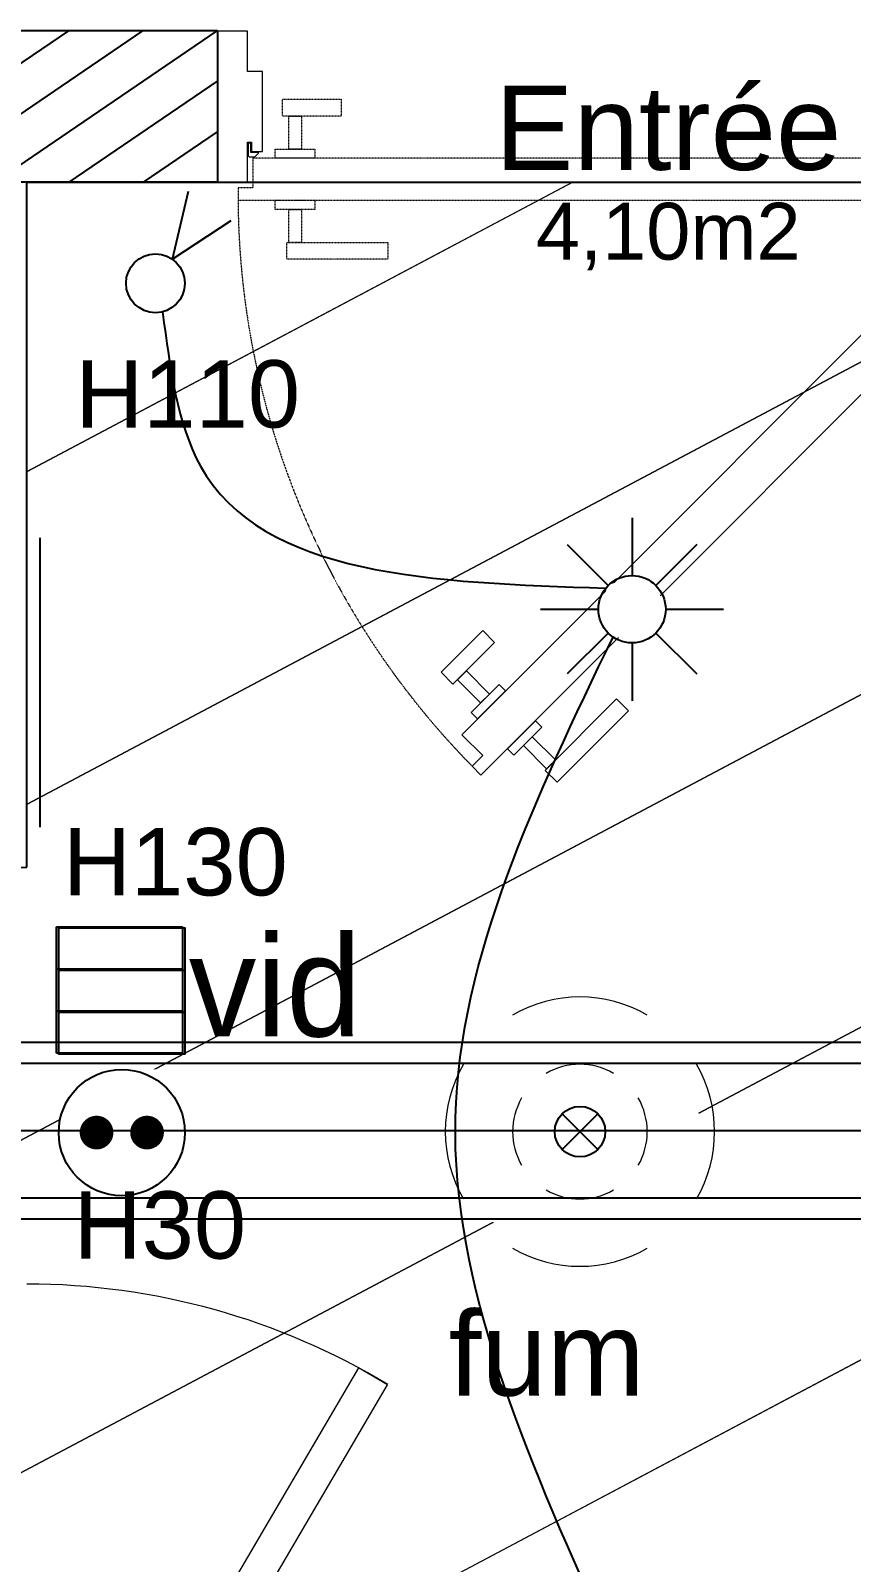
# Model space of a CAD drawing. Header units: millimetres. Extents: x 522027 to 600964, y -380282 to -298602.
# Drawn here: x 568284 to 569259, y -345870 to -344050 of the extents above; entities that cross this region are included whole.
import ezdxf

# ---------------------------------------------------------------- set-up
doc = ezdxf.new("R2010")
doc.units = ezdxf.units.MM
doc.set_wipeout_variables(frame=1)
doc.linetypes.add('Style de ligne -16', pattern=[0.192476, 0.123031, -0.069444])
for name, color, linetype in [('3-BAT C-Niveau -2', 7, 'Continuous'), ('prlm-CHAUFF', 4, 'Continuous'), ('prlm-ELEC-CFA', 1, 'Continuous')]:
    doc.layers.add(name, color=color, linetype=linetype)
for name, color, linetype, lineweight in [('faux plafond', 9, 'Continuous', 15), ('prlm-ELEC-CFO', 1, 'Continuous', 25), ('prlm-ELEC-SSI', 6, 'Continuous', 25), ('RESERAVTION', 5, 'Continuous', 30)]:
    doc.layers.add(name, color=color, linetype=linetype, lineweight=lineweight)
doc.styles.add('Arial', font='arial.ttf')
doc.styles.add('prlm-elec-cfa', font='comic.ttf', dxfattribs={"height": 12})

# ---------------------------------------------------------------- blocks, each defined once
blk = doc.blocks.new('xi.fum')
at = {"color": 0}
blk.add_wipeout([(-10.61, -10.61), (-15, 0), (-10.61, 10.61), (0, 15), (10.61, 10.61), (15, 0), (10.61, -10.61), (0, -15)], dxfattribs=at).dxf.layer = 'prlm-ELEC-SSI'
at = {"layer": 'prlm-ELEC-SSI', "color": 0}
for points in [[(-2.12, 2.12), (2.12, -2.12)], [(2.12, 2.12), (-2.12, -2.12)]]:
    blk.add_lwpolyline(points, dxfattribs=at)
blk.add_circle((0, 0), 3, dxfattribs=at)
at = {"layer": 'prlm-ELEC-SSI', "color": 0, "lineweight": 13}
for radius, start, end in [(16, 60, 120), (16, 150, 210), (8, 60, 120), (16, 330, 30), (8, 150, 210), (8, 330, 30), (8, 240, 300), (16, 240, 300)]:
    blk.add_arc((0, 0), radius, start, end, dxfattribs=at)
blk = doc.blocks.new('xi.PC')
at = {"color": 0, "lineweight": 5}
blk.add_wipeout([(-7.5, -7.5), (7.5, -7.5), (7.5, 7.5), (-7.5, 7.5)], dxfattribs=at).dxf.layer = 'prlm-ELEC-CFO'
at = {"layer": 'prlm-ELEC-CFO', "color": 0, "linetype": 'ByBlock', "lineweight": 5, "const_width": 2}
for points in [[(-4, 0, 1), (-2, 0, 1)], [(2, 0, 1), (4, 0, 1)]]:
    blk.add_lwpolyline(points, format="xyb", close=True, dxfattribs=at)
at = {"layer": 'prlm-ELEC-CFO', "color": 0, "linetype": 'ByBlock', "lineweight": -2}
blk.add_circle((0, 0), 7.5, dxfattribs=at)
blk = doc.blocks.new('xi.VID')
at = {"layer": 'prlm-ELEC-CFA', "color": 0, "linetype": 'ByBlock', "lineweight": -2, "flags": 128}
blk.add_lwpolyline([(-7.5, 7.5), (7.5, 7.5), (7.5, -7.5), (-7.5, -7.5)], close=True, dxfattribs=at)
at = {"layer": 'prlm-ELEC-CFA', "color": 0}
for points in [[(-7.5, 2.5), (7.5, 2.5)], [(-7.5, -2.5), (7.5, -2.5)]]:
    blk.add_lwpolyline(points, dxfattribs=at)
blk = doc.blocks.new('xi.VV')
at = {"layer": 'prlm-ELEC-CFO', "color": 0}
blk.add_lwpolyline([(6.95, 3.42), (0.01, -1.13), (1.91, 6.95)], dxfattribs=at)
blk.add_circle((-2, -4), 3.5, dxfattribs=at)
blk = doc.blocks.new('xi.SPOT')
at = {"color": 0, "lineweight": 5}
blk.add_wipeout([(-4, 0), (-2.83, -2.83), (0, -4), (2.83, -2.83), (4, 0), (2.83, 2.83), (0, 4), (-2.83, 2.83)], dxfattribs=at).dxf.layer = 'prlm-ELEC-CFO'
at = {"layer": 'prlm-ELEC-CFO', "color": 0, "linetype": 'ByBlock', "lineweight": -2, "flags": 128}
for points in [[(0, 10.88), (0, 4)], [(-7.69, 7.69), (-2.83, 2.83)], [(7.69, 7.69), (2.83, 2.83)], [(-10.88, 0), (-4, 0)], [(4, 0), (10.88, 0)], [(-2.83, -2.83), (-7.69, -7.69)], [(2.83, -2.83), (7.69, -7.69)], [(0, -4), (0, -10.88)]]:
    blk.add_lwpolyline(points, dxfattribs=at)
at = {"layer": 'prlm-ELEC-CFO', "color": 0, "linetype": 'ByBlock', "lineweight": -2}
blk.add_circle((0, 0), 4, dxfattribs=at)

msp = doc.modelspace()

# ---------------------------------------------------------------- hatches: boundary and pattern name
at = {"layer": '3-BAT C-Niveau -2'}
h = msp.add_hatch(dxfattribs=at)
h.set_pattern_fill('MURS MACONNERIE-2', color=256, scale=10, angle=-10.7236, style=0, pattern_type=2)
h.set_pattern_definition([(34.276399, (505201.977, 142745.115), (-23.42441, 44.173488), [])])
h.paths.add_polyline_path([(568506, -344229.8), (568505.9, -344049.8), (565409.1, -344050), (565589.1, -344230)])
at = {"layer": 'faux plafond'}
h = msp.add_hatch(dxfattribs=at)
h.set_pattern_fill('BA 13', color=256, scale=10, angle=-10.7236, style=0, pattern_type=2)
h.set_pattern_definition([(207.93621, (505019.33, 142779.7), (-142.2261, 319.79952), [])])
h.paths.add_polyline_path([(568279.6, -345043.6), (568279.6, -344229.8), (569629.3, -344229.8), (569629.3, -344877.7), (570299.6, -344877.7), (570299.7, -346529.7), (567330.9, -346531.3), (567330.9, -345045.2)])
at = {"layer": 'RESERAVTION'}
h = msp.add_hatch(dxfattribs=at)
h.set_pattern_fill('JIS_RC_18', color=256, scale=200, angle=-10.7236)
h.set_pattern_definition([(45, (-1038857.4, 3522301.7), (-2545.5844, 2545.5844), []), (45, (-1038657.4, 3522301.7), (-2545.5844, 2545.5844), []), (45, (-1038457.4, 3522301.7), (-2545.5844, 2545.5844), [])])
h.paths.add_polyline_path([(571189.3, -344277.4), (571189.9, -344278.5), (571188.5, -344277.8, 0.254585), (571159.2, -344331.6, 1), (571287.4, -344331.6, 0.589424)])
h.paths.add_polyline_path([(571415.8, -344331.5, 1), (571543.9, -344331.5, 1)])
h.paths.add_polyline_path([(571996.1, -344298.1), (571674.5, -344298.1), (571608.6, -344359.1), (571608.6, -344395.4), (571996.1, -344395.4)])
h.paths.add_polyline_path([(565211.5, -343876.8), (565389.3, -343876.8), (565389.3, -343755.5), (565211.5, -343755.5), (565211.5, -343821.6), (565224.9, -343822.9), (565211.5, -343823.8)])
h.paths.add_polyline_path([(565389.3, -343632.4), (565211.5, -343632.4), (565211.5, -343753.8), (565389.3, -343753.8)], flags=17)
h.paths.add_polyline_path([(565389.2, -343516.4), (565211.5, -343516.4), (565211.5, -343579.2), (565389.2, -343579.2)], flags=17)
h.paths.add_polyline_path([(565391.5, -343167.6), (565217.3, -343167.6), (565217.3, -343227.2), (565391.5, -343227.2)])
h.paths.add_polyline_path([(565391.5, -343105.8), (565217.3, -343105.8), (565217.3, -343167.6), (565391.5, -343167.6)])
h.paths.add_polyline_path([(565389.2, -343457.8), (565211.5, -343457.8), (565211.5, -343479.6), (565226.8, -343491), (565211.5, -343485.6), (565211.5, -343516.4), (565389.2, -343516.4)], flags=17)
h.paths.add_polyline_path([(565476.7, -343759.3), (564852.4, -343135.1), (564740.1, -343247.5), (565364.4, -343871.7)], flags=9)

# ---------------------------------------------------------------- linework, layer by layer
at = {"color": 7, "linetype": 'Continuous', "lineweight": 13}
for p, q in [((568673.6, -345638.4), (568253.7, -346354.3)), ((568708.2, -345658.6), (568673.6, -345638.4)), ((568288.2, -346374.6), (568708.2, -345658.6))]:
    msp.add_line(p, q, dxfattribs=at)
at = {"color": 7, "linetype": 'Continuous', "lineweight": 13, "flags": 128}
for points in [[(568506, -344230.3), (568541.6, -344230.3), (568541.6, -344182.3), (568546.5, -344182.3), (568546.5, -344193.3), (568559.6, -344193.3), (568559.6, -344098.3), (568541.6, -344098.3), (568541.6, -344050.3), (568505.9, -344050.3)], [(569495.4, -344258), (569484.8, -344247.4), (569472.2, -344260), (569447.5, -344235.2), (568796.5, -344886.3), (568821.2, -344911), (568808.6, -344923.6), (568819.2, -344934.2)]]:
    msp.add_lwpolyline(points, close=True, dxfattribs=at)
at = {"color": 8, "linetype": 'Style de ligne -16', "lineweight": 18, "true_color": 0x808080, "flags": 128}
for points in [[(568653.2, -344131.2), (568653.2, -344151.3), (568583.2, -344151.3), (568583.2, -344131.2)], [(568605.7, -344151.3), (568605.7, -344190.4), (568590.7, -344190.4), (568590.7, -344151.3)], [(568621.7, -344190.4), (568621.7, -344201.3), (568574.7, -344201.3), (568574.7, -344190.4)], [(569486.7, -344251.2), (569486.7, -344236.2), (569468.9, -344236.2), (569468.9, -344201.2), (568548.2, -344201.3), (568548.2, -344236.3), (568530.4, -344236.3), (568530.4, -344251.3)], [(568621.7, -344251.3), (568621.7, -344262.1), (568574.7, -344262.1), (568574.7, -344251.3)], [(568605.7, -344262.1), (568605.8, -344301.3), (568590.8, -344301.3), (568590.7, -344262.1)], [(568708.3, -344301.3), (568708.3, -344321.3), (568588.3, -344321.3), (568588.3, -344301.3)]]:
    msp.add_lwpolyline(points, close=True, dxfattribs=at)
at = {"color": 7, "linetype": 'Continuous', "lineweight": 18, "flags": 128}
for points in [[(568542.3, -344183.3), (568542.3, -344198.3), (568543.7, -344199.7), (568550.5, -344199.7), (568554.8, -344195.4), (568554.8, -344194.3), (568545.5, -344194.3), (568545.5, -344183.3)], [(568821.2, -344762.5), (568835.4, -344776.7), (568785.9, -344826.2), (568771.7, -344812)], [(568801.8, -344810.2), (568829.4, -344837.9), (568818.8, -344848.5), (568791.2, -344820.9)], [(568840.8, -344826.6), (568848.4, -344834.3), (568815.2, -344867.5), (568807.5, -344859.8)], [(568909.6, -344942.8), (568895.5, -344928.7), (568980.3, -344843.8), (568994.5, -344858)], [(568858.3, -344910.6), (568850.6, -344902.9), (568883.8, -344869.6), (568891.5, -344877.3)], [(568897.2, -344926.9), (568869.6, -344899.2), (568880.2, -344888.6), (568907.8, -344916.3)]]:
    msp.add_lwpolyline(points, close=True, dxfattribs=at)
at = {"ltscale": 50.8, "flags": 128}
msp.add_lwpolyline([(568279.6, -345043.6), (568279.6, -344229.8), (569629.3, -344229.8), (569629.3, -344877.7), (570299.6, -344877.7), (570299.7, -346529.7), (567330.9, -346531.3), (567330.9, -345045.2)], close=True, dxfattribs=at)
at = {"color": 8, "linetype": 'Style de ligne -16', "lineweight": 18, "true_color": 0x808080}
msp.add_arc((569499.2, -344244.1), 968.8, 180.4221, 224.535, dxfattribs=at)
at = {"color": 7, "linetype": 'Continuous', "lineweight": 5}
msp.add_arc((568279.6, -346369.5), 830.5, 58.9169, 90, dxfattribs=at)
at = {"layer": '3-BAT C-Niveau -2'}
for p, q in [((568505.9, -344049.8), (565409.1, -344050)), ((568505.9, -344049.8), (565409.1, -344050)), ((568505.9, -344049.8), (568506, -344229.8)), ((568506, -344229.8), (565589.1, -344230)), ((568506, -344229.8), (565589.1, -344230))]:
    msp.add_line(p, q, dxfattribs=at)
at = {"layer": '3-BAT C-Niveau -2', "ltscale": 50.8, "flags": 128}
msp.add_lwpolyline([(568279.6, -345043.6), (568279.6, -344229.8), (569629.3, -344229.8), (569629.3, -344877.7), (570299.6, -344877.7), (570299.7, -346529.7), (567330.9, -346531.3), (567330.9, -345045.2)], close=True, dxfattribs=at)
at = {"layer": 'faux plafond'}
for p, q in [((568928.3, -344229.8), (568279.6, -344573.8)), ((569629.3, -344253.3), (568279.6, -344969)), ((569629.3, -344648.5), (567330.9, -345867.3)), ((569942.4, -344877.7), (567330.9, -346262.5)), ((570299.6, -345083.5), (567569.5, -346531.2))]:
    msp.add_line(p, q, dxfattribs=at)
at = {"layer": 'prlm-CHAUFF', "ltscale": 30}
msp.add_line((568295, -344652.3), (568295, -344996.3), dxfattribs=at)
at = {"layer": 'prlm-ELEC-CFA'}
for p, q in [((568314.5, -345114.5), (568464.5, -345114.5)), ((568314.5, -345264.5), (568314.5, -345114.5)), ((568464.5, -345114.5), (568464.5, -345264.5)), ((568314.5, -345164.5), (568464.5, -345164.5)), ((568314.5, -345214.5), (568464.5, -345214.5)), ((568464.5, -345264.5), (568314.5, -345264.5))]:
    msp.add_line(p, q, dxfattribs=at)
at = {"layer": 'prlm-ELEC-CFO'}
msp.add_spline([(568440.7, -344383.8), (568485.7, -344567), (568967.5, -344712.1)], degree=3, dxfattribs=at)

# ---------------------------------------------------------------- block references
at = {"layer": 'prlm-ELEC-CFA', "xscale": 10, "yscale": 10, "zscale": 10}
msp.add_blockref('xi.VID', (568392.3, -345190.9), dxfattribs=at)
at = {"layer": 'prlm-ELEC-CFO', "xscale": 10, "yscale": 10, "zscale": 10}
msp.add_blockref('xi.VV', (568452.3, -344309.8), dxfattribs=at)

# ---------------------------------------------------------------- texts
at = {"insert": (569041.8, -344115.2), "char_height": 100, "attachment_point": 2, "rotation": 360, "line_spacing_factor": 0.834288, "style": 'Arial'}
msp.add_mtext('Entrée\\P{\\H0.6752x;4,10m2}\\P', dxfattribs=at)
at = {"layer": 'prlm-ELEC-CFA'}
for s, height, style, p in [('H130', 80, 'Arial', (568322.5, -345077.2)), ('vid', 120, 'prlm-elec-cfa', (568471.9, -345244.8))]:
    msp.add_text(s, height=height, dxfattribs=dict(at, style=style)).set_placement(p)
at = {"layer": 'prlm-ELEC-CFO', "style": 'Arial'}
msp.add_text('H110', height=80, dxfattribs=at).set_placement((568337.1, -344521.3))

# ---------------------------------------------------------------- next in the draw order: block references
at = {"layer": 'prlm-ELEC-CFO', "xscale": 10, "yscale": 10, "zscale": 10}
msp.add_blockref('xi.PC', (568392.3, -345359), dxfattribs=at)
at = {"layer": 'prlm-ELEC-SSI', "xscale": 10, "yscale": 10, "zscale": 10}
msp.add_blockref('xi.fum', (568936.8, -345357.9), dxfattribs=at)

# ---------------------------------------------------------------- next in the draw order: texts
at = {"layer": 'prlm-ELEC-SSI', "insert": (568897.3, -345571.6), "char_height": 100, "attachment_point": 2, "line_spacing_factor": 0.8, "style": 'Arial', "bg_fill": 3, "box_fill_scale": 0.95, "bg_fill_color": 256, "bg_fill_transparency": 0}
msp.add_mtext('fum', dxfattribs=at)

# ---------------------------------------------------------------- next in the draw order: linework, layer by layer
at = {"layer": 'prlm-CHAUFF'}
for p, q in [((568242, -345251.5), (570104.9, -345251.5)), ((568217, -345276.5), (570079.9, -345276.5)), ((568137, -345356.5), (569999.9, -345356.5)), ((568057, -345436.5), (569919.9, -345436.5)), ((568032, -345461.5), (569894.9, -345461.5))]:
    msp.add_line(p, q, dxfattribs=at)
at = {"layer": 'prlm-ELEC-CFO'}
msp.add_spline([(568962.7, -345942.4), (568788.9, -345341.2), (568976.1, -344770.2)], degree=3, dxfattribs=at)

# ---------------------------------------------------------------- next in the draw order: texts
at = {"layer": 'prlm-ELEC-CFO', "style": 'Arial'}
msp.add_text('H30', height=80, dxfattribs=at).set_placement((568335.1, -345508.8))

# ---------------------------------------------------------------- next in the draw order: block references
at = {"layer": 'prlm-ELEC-CFO', "xscale": 10, "yscale": 10, "zscale": 10}
msp.add_blockref('xi.SPOT', (568998.7, -344737.2), dxfattribs=at)

doc.saveas('drawing.dxf')
